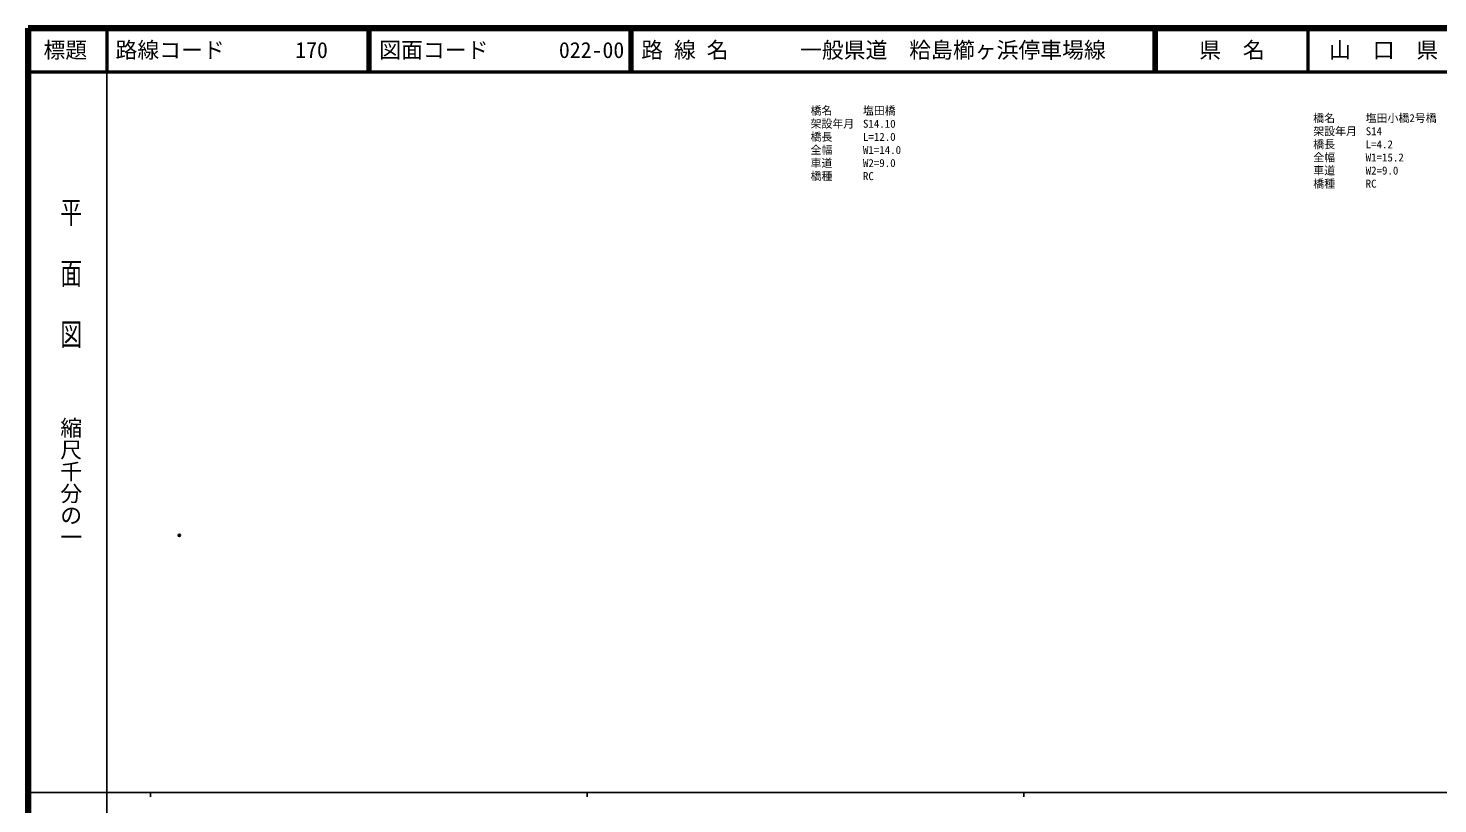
# Model space of a CAD drawing. Units: millimetres on the paper, with parts at other scales. Extents: x 40 to 680, y 20 to 380.
# Drawn here: x 40 to 362.8, y 202.4 to 380 of the extents above; entities that cross this region are included whole.
import ezdxf
from ezdxf.enums import TextEntityAlignment as Align

# ---------------------------------------------------------------- set-up
doc = ezdxf.new("R2010")
doc.units = ezdxf.units.MM
doc.header["$PDMODE"] = 32
doc.header["$PDSIZE"] = 0.5
for name, color, linetype in [('M-OTRS', 6, 'Continuous'), ('M-STR-HTXT', 7, 'Continuous'), ('M-TTL-TXT', 7, 'Continuous')]:
    doc.layers.add(name, color=color, linetype=linetype)
for name, color, linetype, lineweight in [('M-TTL', 2, 'Continuous', 140), ('M-TTL-BAND', 7, 'Continuous', 25), ('M-TTL-LINE', 7, 'Continuous', 50)]:
    doc.layers.add(name, color=color, linetype=linetype, lineweight=lineweight)
doc.styles.add('@ＭＳ ゴシック', font='')
doc.styles.add('ＭＳ ゴシック', font='')
doc.styles.get('@ＭＳ ゴシック').set_extended_font_data('@MS Gothic')
doc.styles.get('ＭＳ ゴシック').set_extended_font_data('MS Gothic')

msp = doc.modelspace()

# ---------------------------------------------------------------- linework, layer by layer
at = {"layer": 'M-OTRS'}
msp.add_point((74.616, 263.866), dxfattribs=at)
at = {"layer": 'M-TTL'}
for p, q in [((40, 380), (40, 20)), ((680, 380), (40, 380))]:
    msp.add_line(p, q, dxfattribs=at)
at = {"layer": 'M-TTL-BAND'}
for p, q in [((58, 370), (58, 20)), ((40, 205), (579, 205)), ((68, 205), (68, 204)), ((168, 205), (168, 204)), ((268, 205), (268, 204))]:
    msp.add_line(p, q, dxfattribs=at)
at = {"layer": 'M-TTL-LINE'}
for p, q in [((58, 380), (58, 370)), ((117.75, 380), (117.75, 370)), ((118.25, 380), (118.25, 370)), ((177.75, 380), (177.75, 370)), ((178.25, 380), (178.25, 370)), ((297.75, 380), (297.75, 370)), ((298.25, 380), (298.25, 370)), ((333, 380), (333, 370)), ((40, 370), (680, 370))]:
    msp.add_line(p, q, dxfattribs=at)

# ---------------------------------------------------------------- texts
at = {"layer": 'M-STR-HTXT', "style": 'ＭＳ ゴシック'}
for s, p in [('橋名', (219.142, 359.657)), ('塩田橋', (231.142, 359.657)), ('架設年月', (219.142, 356.657)), ('S14.10', (231.142, 356.657)), ('橋名', (334.251, 357.937)), ('塩田小橋2号橋', (346.251, 357.937)), ('橋長', (219.142, 353.657)), ('L=12.0', (231.142, 353.657)), ('架設年月', (334.251, 354.937)), ('S14', (346.251, 354.937)), ('全幅', (219.142, 350.657)), ('W1=14.0', (231.142, 350.657)), ('橋長', (334.251, 351.937)), ('L=4.2', (346.251, 351.937)), ('車道', (219.142, 347.657)), ('W2=9.0', (231.142, 347.657)), ('全幅', (334.251, 348.937)), ('W1=15.2', (346.251, 348.937)), ('橋種', (219.142, 344.657)), ('RC', (231.142, 344.657)), ('橋種', (334.251, 342.937)), ('車道', (334.251, 345.937)), ('W2=9.0', (346.251, 345.937)), ('RC', (346.251, 342.937))]:
    msp.add_text(s, height=1.833, dxfattribs=at).set_placement(p, align=Align.BOTTOM_LEFT)
at = {"layer": 'M-TTL-BAND', "style": '@ＭＳ ゴシック', "width": 1.4}
msp.add_text('平  面  図', height=3.666, rotation=270, dxfattribs=at).set_placement((49.777, 306.475), align=Align.MIDDLE_RIGHT)
at = {"layer": 'M-TTL-BAND', "style": '@ＭＳ ゴシック'}
msp.add_text('縮尺千分の一', height=3.666, rotation=270, dxfattribs=at).set_placement((49.777, 261.03), align=Align.MIDDLE_RIGHT)
at = {"layer": 'M-TTL-TXT', "style": 'ＭＳ ゴシック'}
for s, p in [('標題', (48.5, 375)), ('県\u3000名', (315.625, 375)), ('山\u3000口\u3000県', (350.375, 375))]:
    msp.add_text(s, height=3.666, dxfattribs=at).set_placement(p, align=Align.MIDDLE_CENTER)
for s, p in [('路線コード', (60, 375)), ('170', (101.142, 375)), ('図面コード', (120.38, 375)), ('022-00', (161.521, 375)), ('路 線 名', (180.38, 375)), ('一般県道\u3000粭島櫛ヶ浜停車場線', (216.734, 375))]:
    msp.add_text(s, height=3.666, dxfattribs=at).set_placement(p, align=Align.MIDDLE_LEFT)

doc.saveas('drawing.dxf')
